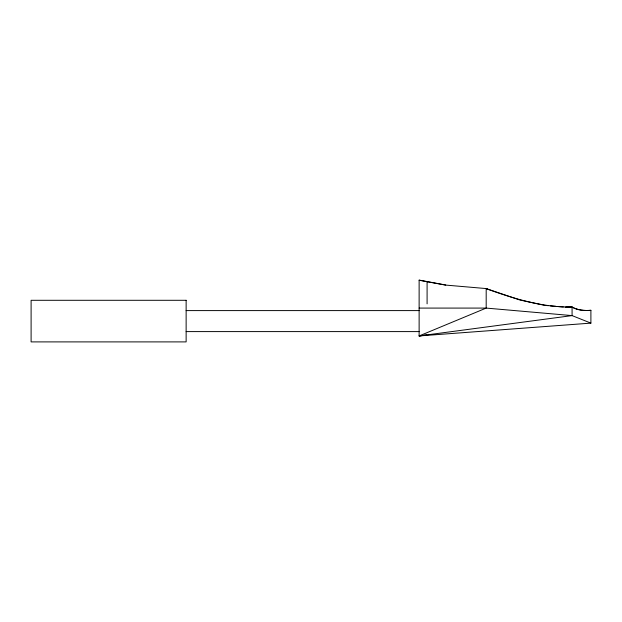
<?xml version="1.0" encoding="UTF-8"?>
<svg xmlns="http://www.w3.org/2000/svg" width="622" height="622" viewBox="0 0 622 622"><rect width="100%" height="100%" fill="white"/><g stroke="black" fill="none" stroke-linecap="round" stroke-linejoin="round"><path stroke-width="0.93" d="M445.725 285.016L419.127 280.102L419.127 335.942L486.186 308.084L572.077 315.603L590.9 323.121L590.9 310.308C584.563 310.767 577.574 310.487 572.077 306.988L566.751 307.05M590.9 310.308C584.524 310.86 577.76 310.168 572.077 307.089L565.165 307.151M590.9 323.121L419.127 335.942L422.011 335.553M423.932 335.297L426.824 334.908M419.127 335.942L572.077 315.603L572.077 306.988C542.812 307.579 514.472 298.809 487.205 289.059L486.186 288.624L486.186 308.084L419.127 308.084M186.133 310.596L419.127 310.596M186.133 331.596L419.127 331.596M548.402 305.69L544.67 305.363L519.735 299.967L486.186 288.569M550.26 305.853L555.85 306.335M557.716 306.498L563.307 306.988M487.244 288.662L445.197 285.039L419.127 280.234M427.089 281.696L427.089 303.847M186.133 300.294L31.1 300.294L31.1 341.898L186.133 341.898L186.133 300.294"/></g></svg>
